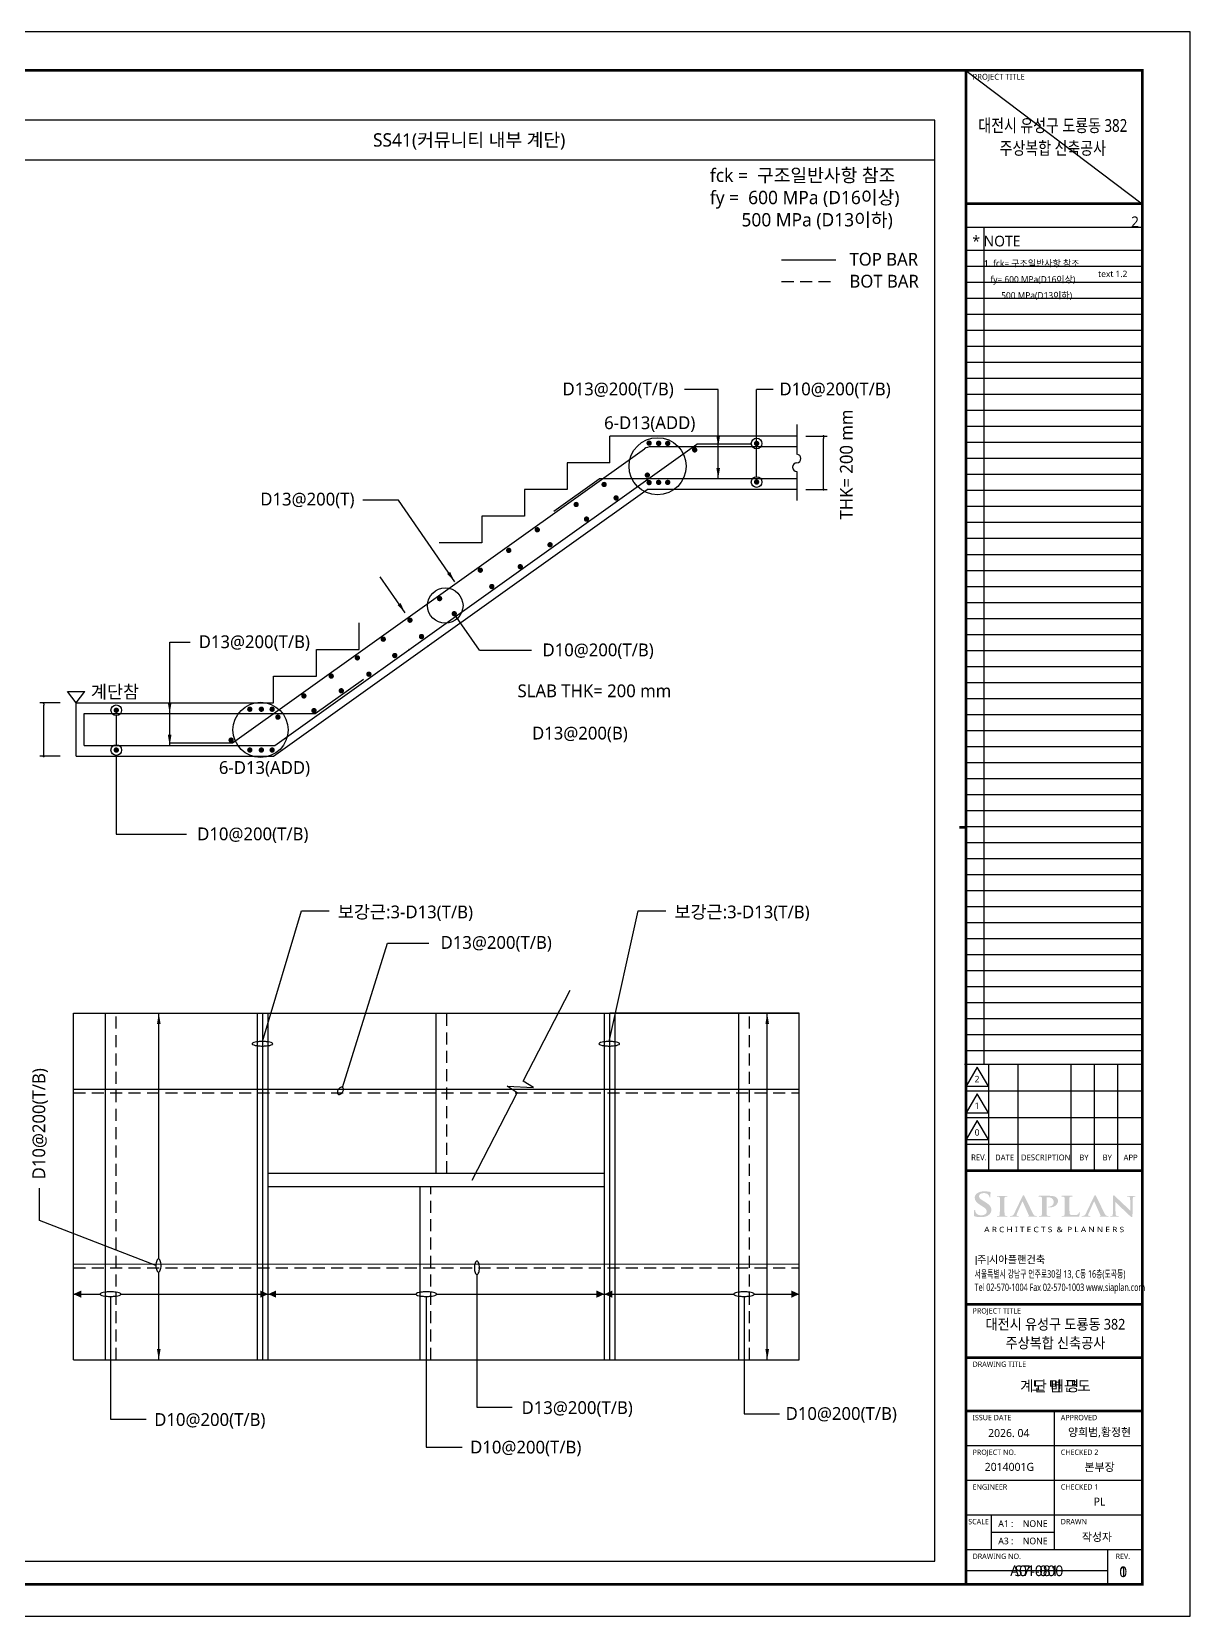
# Model space of a CAD drawing. Header units: millimetres. Extents: x 0 to 252030, y -124740 to 196020.
# Drawn here: x 37405 to 50430, y -89100 to -71280 of the extents above; entities that cross this region are included whole.
import ezdxf
from ezdxf.enums import TextEntityAlignment as Align

# ---------------------------------------------------------------- set-up
doc = ezdxf.new("R2010")
doc.units = ezdxf.units.MM
doc.header["$LTSCALE"] = 30
doc.linetypes.add('HID', pattern=[2.3, 1.5, -0.8])
doc.layers.get('DEFPOINTS').update_dxf_attribs({"color": 142})
for name, color, linetype in [('0-SEC1', 3, 'Continuous'), ('AA-SHEET-TEXT', 3, 'Continuous'), ('TABLE-1', 3, 'Continuous'), ('TEX', 3, 'Continuous'), ('XR-FORM_(도룡동)$0$AA-SHEET', 9, 'Continuous'), ('XR-FORM_(도룡동)$0$Sheet', 7, 'Continuous'), ('XR-FORM_(도룡동)$0$Sheet-text', 3, 'Continuous'), ('XR-FORM_(도룡동)$0$TEXT', 3, 'Continuous')]:
    doc.layers.add(name, color=color, linetype=linetype)
doc.styles.add('XR-FORM$0$맑은고딕', font='malgun.ttf')
doc.styles.add('XR-FORM_(도룡동)$0$맑은고딕', font='malgun.ttf')
doc.styles.add('XR-FORM_(도룡동)$0$충북옥천_FORM$0$맑은고딕', font='malgun.ttf')
doc.styles.add('XR-FORM_(도룡동)$1$맑은고딕', font='malgun.ttf')
doc.styles.add('XR-FORM_(도룡동)$2$맑은고딕', font='malgun.ttf')
doc.styles.add('XR-FORM_(도룡동)$3$맑은고딕', font='malgun.ttf')
doc.styles.add('맑은 고딕', font='malgun.ttf')
doc.styles.add('맑은고딕', font='malgun.ttf')

# ---------------------------------------------------------------- blocks, each defined once
blk = doc.blocks.new('XR-FORM_(도룡동)$0$S')
at = {"layer": 'XR-FORM_(도룡동)$0$Sheet'}
h = blk.add_hatch(color=6, dxfattribs=at)
edge = h.paths.add_edge_path()
edge.add_spline(control_points=[(76338, 15545), (76338, 15545), (76295, 15571), (76295, 15571), (76172, 15645), (76132, 15687), (76132, 15744), (76132, 15817), (76203, 15865), (76313, 15865), (76409, 15865), (76454, 15832), (76479, 15807), (76511, 15775), (76518, 15737), (76518, 15729), (76518, 15711), (76524, 15702), (76538, 15702), (76557, 15702), (76559, 15724), (76559, 15744), (76559, 15811), (76562, 15848), (76564, 15870), (76564, 15870), (76565, 15890), (76565, 15890), (76565, 15905), (76548, 15908), (76540, 15909), (76494, 15919), (76430, 15930), (76333, 15930), (76119, 15930), (75970, 15833), (75970, 15695), (75970, 15588), (76037, 15502), (76202, 15401), (76202, 15401), (76273, 15357), (76273, 15357), (76398, 15281), (76423, 15225), (76423, 15165), (76423, 15099), (76352, 15030), (76220, 15030), (76155, 15030), (76041, 15045), (76002, 15150), (75994, 15172), (75988, 15197), (75988, 15211), (75988, 15217), (75988, 15236), (75968, 15236), (75948, 15236), (75946, 15209), (75945, 15201), (75945, 15201), (75945, 15197), (75945, 15197), (75943, 15174), (75938, 15104), (75938, 15040), (75938, 15011), (75943, 15004), (75970, 14994), (76035, 14972), (76103, 14962), (76198, 14962), (76298, 14962), (76379, 14979), (76447, 15013), (76575, 15079), (76595, 15177), (76595, 15230), (76595, 15347), (76528, 15430), (76338, 15545)], knot_values=[0, 0, 0, 0, 1, 1, 1, 2, 2, 2, 3, 3, 3, 4, 4, 4, 5, 5, 5, 6, 6, 6, 7, 7, 7, 8, 8, 8, 9, 9, 9, 10, 10, 10, 11, 11, 11, 12, 12, 12, 13, 13, 13, 14, 14, 14, 15, 15, 15, 16, 16, 16, 17, 17, 17, 18, 18, 18, 19, 19, 19, 20, 20, 20, 21, 21, 21, 22, 22, 22, 23, 23, 23, 24, 24, 24, 25, 25, 25, 26, 26, 26, 27, 27, 27, 27], degree=3, periodic=0)
h = blk.add_hatch(color=6, dxfattribs=at)
edge = h.paths.add_edge_path()
edge.add_spline(control_points=[(77180, 15007), (77180, 15007), (77166, 15007), (77166, 15007), (77156, 15007), (77148, 15007), (77134, 15009), (77098, 15014), (77093, 15029), (77089, 15056), (77084, 15098), (77084, 15641), (77086, 15677), (77089, 15714), (77100, 15725), (77131, 15729), (77143, 15731), (77153, 15732), (77163, 15732), (77163, 15732), (77180, 15732), (77180, 15732), (77188, 15732), (77195, 15739), (77195, 15747), (77195, 15755), (77188, 15761), (77180, 15761), (77180, 15761), (76814, 15761), (76814, 15761), (76806, 15761), (76800, 15755), (76800, 15747), (76800, 15739), (76806, 15732), (76814, 15732), (76814, 15732), (76832, 15732), (76832, 15732), (76847, 15732), (76860, 15730), (76871, 15728), (76897, 15723), (76909, 15710), (76912, 15677), (76912, 15677), (76912, 15677), (76912, 15677), (76914, 15650), (76915, 15103), (76908, 15057), (76904, 15025), (76895, 15014), (76873, 15011), (76858, 15008), (76843, 15007), (76827, 15007), (76826, 15007), (76814, 15007), (76814, 15007), (76806, 15007), (76800, 15000), (76800, 14992), (76800, 14984), (76806, 14977), (76814, 14977), (76814, 14977), (77180, 14977), (77180, 14977), (77188, 14977), (77195, 14984), (77195, 14992), (77195, 15000), (77188, 15007), (77180, 15007)], knot_values=[0, 0, 0, 0, 1, 1, 1, 2, 2, 2, 3, 3, 3, 4, 4, 4, 5, 5, 5, 6, 6, 6, 7, 7, 7, 8, 8, 8, 9, 9, 9, 10, 10, 10, 11, 11, 11, 12, 12, 12, 13, 13, 13, 14, 14, 14, 15, 15, 15, 16, 16, 16, 17, 17, 17, 18, 18, 18, 19, 19, 19, 20, 20, 20, 21, 21, 21, 22, 22, 22, 23, 23, 23, 24, 24, 24, 25, 25, 25, 25], degree=3, periodic=0)
h = blk.add_hatch(color=6, dxfattribs=at)
edge = h.paths.add_edge_path()
edge.add_spline(control_points=[(78289, 15008), (78289, 15008), (78256, 15008), (78256, 15008), (78252, 15008), (78248, 15009), (78243, 15010), (78220, 15014), (78192, 15028), (78158, 15085), (78158, 15085), (77848, 15727), (77836, 15749), (77824, 15773), (77816, 15784), (77802, 15784), (77787, 15784), (77771, 15771), (77757, 15741), (77757, 15741), (77450, 15097), (77450, 15097), (77424, 15042), (77401, 15015), (77350, 15010), (77342, 15009), (77328, 15008), (77317, 15008), (77317, 15008), (77304, 15008), (77304, 15008), (77298, 15008), (77292, 15002), (77292, 14994), (77292, 14987), (77298, 14980), (77304, 14980), (77304, 14980), (77609, 14980), (77609, 14980), (77615, 14980), (77621, 14987), (77621, 14994), (77621, 15002), (77615, 15008), (77609, 15008), (77609, 15008), (77576, 15008), (77576, 15008), (77539, 15008), (77534, 15021), (77534, 15033), (77534, 15044), (77540, 15068), (77552, 15094), (77552, 15094), (77762, 15561), (77762, 15561), (77762, 15561), (78005, 15016), (78004, 15016), (78005, 15014), (78005, 15012), (78004, 15010), (78003, 15008), (78001, 15008), (77998, 15008), (77998, 15008), (77984, 15008), (77984, 15008), (77978, 15008), (77972, 15002), (77972, 14994), (77972, 14987), (77978, 14980), (77984, 14980), (77984, 14980), (78289, 14980), (78289, 14980), (78295, 14980), (78301, 14987), (78301, 14994), (78301, 15002), (78295, 15008), (78289, 15008)], knot_values=[0, 0, 0, 0, 1, 1, 1, 2, 2, 2, 3, 3, 3, 4, 4, 4, 5, 5, 5, 6, 6, 6, 7, 7, 7, 8, 8, 8, 9, 9, 9, 10, 10, 10, 11, 11, 11, 12, 12, 12, 13, 13, 13, 14, 14, 14, 15, 15, 15, 16, 16, 16, 17, 17, 17, 18, 18, 18, 19, 19, 19, 20, 20, 20, 21, 21, 21, 22, 22, 22, 23, 23, 23, 24, 24, 24, 25, 25, 25, 26, 26, 26, 27, 27, 27, 28, 28, 28, 28], degree=3, periodic=0)
h = blk.add_hatch(color=250, dxfattribs=at)
edge = h.paths.add_edge_path()
edge.add_spline(control_points=[(78762, 15355), (78740, 15355), (78721, 15354), (78721, 15339), (78721, 15329), (78732, 15327), (78739, 15326), (78739, 15326), (78761, 15325), (78768, 15325), (78956, 15325), (79092, 15431), (79092, 15577), (79092, 15629), (79059, 15678), (79025, 15703), (79003, 15719), (78945, 15762), (78781, 15762), (78781, 15762), (78772, 15762), (78771, 15762), (78771, 15762), (78376, 15762), (78376, 15762), (78367, 15762), (78360, 15756), (78360, 15748), (78360, 15740), (78367, 15734), (78376, 15734), (78376, 15734), (78423, 15734), (78423, 15734), (78429, 15733), (78435, 15733), (78438, 15732), (78480, 15725), (78488, 15709), (78491, 15677), (78491, 15677), (78491, 15677), (78491, 15677), (78493, 15651), (78494, 15108), (78487, 15062), (78481, 15030), (78474, 15013), (78453, 15010), (78437, 15007), (78422, 15006), (78407, 15006), (78406, 15006), (78396, 15006), (78396, 15006), (78387, 15006), (78380, 14999), (78380, 14991), (78380, 14983), (78387, 14977), (78396, 14977), (78396, 14977), (78791, 14977), (78791, 14977), (78800, 14977), (78807, 14983), (78807, 14991), (78807, 14999), (78800, 15006), (78791, 15006), (78791, 15006), (78781, 15006), (78781, 15006), (78761, 15006), (78733, 15008), (78715, 15010), (78681, 15013), (78672, 15031), (78668, 15061), (78662, 15105), (78662, 15684), (78662, 15690), (78662, 15699), (78664, 15704), (78669, 15705), (78679, 15708), (78707, 15709), (78729, 15709), (78757, 15709), (78810, 15704), (78857, 15670), (78924, 15623), (78931, 15562), (78931, 15520), (78931, 15418), (78833, 15355), (78762, 15355)], knot_values=[0, 0, 0, 0, 1, 1, 1, 2, 2, 2, 3, 3, 3, 4, 4, 4, 5, 5, 5, 6, 6, 6, 7, 7, 7, 8, 8, 8, 9, 9, 9, 10, 10, 10, 11, 11, 11, 12, 12, 12, 13, 13, 13, 14, 14, 14, 15, 15, 15, 16, 16, 16, 17, 17, 17, 18, 18, 18, 19, 19, 19, 20, 20, 20, 21, 21, 21, 22, 22, 22, 23, 23, 23, 24, 24, 24, 25, 25, 25, 26, 26, 26, 27, 27, 27, 28, 28, 28, 29, 29, 29, 30, 30, 30, 31, 31, 31, 32, 32, 32, 32], degree=3, periodic=0)
h = blk.add_hatch(color=250, dxfattribs=at)
edge = h.paths.add_edge_path()
edge.add_spline(control_points=[(79896, 15147), (79880, 15147), (79878, 15134), (79877, 15128), (79875, 15109), (79860, 15082), (79845, 15069), (79815, 15043), (79768, 15042), (79696, 15042), (79592, 15042), (79561, 15049), (79541, 15063), (79541, 15063), (79541, 15063), (79541, 15063), (79522, 15076), (79515, 15314), (79515, 15460), (79515, 15617), (79515, 15645), (79518, 15677), (79521, 15714), (79532, 15724), (79562, 15729), (79578, 15731), (79599, 15732), (79612, 15732), (79620, 15732), (79633, 15732), (79638, 15739), (79640, 15742), (79641, 15745), (79641, 15748), (79641, 15756), (79634, 15762), (79626, 15762), (79626, 15762), (79235, 15762), (79235, 15762), (79226, 15762), (79220, 15756), (79220, 15748), (79220, 15743), (79222, 15738), (79227, 15736), (79227, 15735), (79229, 15735), (79229, 15734), (79235, 15732), (79243, 15732), (79247, 15732), (79265, 15732), (79280, 15731), (79290, 15729), (79331, 15722), (79340, 15709), (79342, 15677), (79344, 15651), (79345, 15108), (79338, 15062), (79332, 15030), (79326, 15013), (79304, 15010), (79290, 15007), (79276, 15006), (79262, 15006), (79262, 15006), (79245, 15006), (79245, 15006), (79237, 15006), (79230, 14999), (79230, 14991), (79230, 14983), (79237, 14977), (79245, 14977), (79245, 14977), (79615, 14977), (79615, 14977), (79615, 14977), (79805, 14976), (79805, 14976), (79874, 14976), (79882, 14981), (79891, 15006), (79901, 15036), (79910, 15113), (79910, 15125), (79910, 15135), (79910, 15147), (79896, 15147)], knot_values=[0, 0, 0, 0, 1, 1, 1, 2, 2, 2, 3, 3, 3, 4, 4, 4, 5, 5, 5, 6, 6, 6, 7, 7, 7, 8, 8, 8, 9, 9, 9, 10, 10, 10, 11, 11, 11, 12, 12, 12, 13, 13, 13, 14, 14, 14, 15, 15, 15, 16, 16, 16, 17, 17, 17, 18, 18, 18, 19, 19, 19, 20, 20, 20, 21, 21, 21, 22, 22, 22, 23, 23, 23, 24, 24, 24, 25, 25, 25, 26, 26, 26, 27, 27, 27, 28, 28, 28, 29, 29, 29, 30, 30, 30, 30], degree=3, periodic=0)
h = blk.add_hatch(color=250, dxfattribs=at)
edge = h.paths.add_edge_path()
edge.add_spline(control_points=[(80974, 15008), (80974, 15008), (80942, 15008), (80942, 15008), (80937, 15008), (80933, 15009), (80928, 15010), (80905, 15014), (80878, 15028), (80843, 15085), (80843, 15085), (80533, 15727), (80521, 15749), (80509, 15773), (80501, 15784), (80487, 15784), (80472, 15784), (80457, 15771), (80442, 15741), (80442, 15741), (80135, 15097), (80135, 15097), (80109, 15042), (80086, 15015), (80035, 15010), (80027, 15009), (80013, 15008), (80002, 15008), (80002, 15008), (79989, 15008), (79989, 15008), (79983, 15008), (79977, 15002), (79977, 14994), (79977, 14987), (79983, 14980), (79989, 14980), (79989, 14980), (80294, 14980), (80294, 14980), (80300, 14980), (80306, 14987), (80306, 14994), (80306, 15002), (80300, 15008), (80294, 15008), (80294, 15008), (80261, 15008), (80261, 15008), (80224, 15008), (80219, 15021), (80219, 15033), (80219, 15044), (80225, 15068), (80237, 15094), (80237, 15094), (80447, 15561), (80447, 15561), (80447, 15561), (80690, 15016), (80690, 15016), (80690, 15014), (80690, 15012), (80689, 15010), (80688, 15008), (80686, 15008), (80683, 15008), (80683, 15008), (80669, 15008), (80669, 15008), (80663, 15008), (80657, 15002), (80657, 14994), (80657, 14987), (80663, 14980), (80669, 14980), (80669, 14980), (80974, 14980), (80974, 14980), (80980, 14980), (80986, 14987), (80986, 14994), (80986, 15002), (80980, 15008), (80974, 15008)], knot_values=[0, 0, 0, 0, 1, 1, 1, 2, 2, 2, 3, 3, 3, 4, 4, 4, 5, 5, 5, 6, 6, 6, 7, 7, 7, 8, 8, 8, 9, 9, 9, 10, 10, 10, 11, 11, 11, 12, 12, 12, 13, 13, 13, 14, 14, 14, 15, 15, 15, 16, 16, 16, 17, 17, 17, 18, 18, 18, 19, 19, 19, 20, 20, 20, 21, 21, 21, 22, 22, 22, 23, 23, 23, 24, 24, 24, 25, 25, 25, 26, 26, 26, 27, 27, 27, 28, 28, 28, 28], degree=3, periodic=0)
h = blk.add_hatch(color=250, dxfattribs=at)
edge = h.paths.add_edge_path()
edge.add_spline(control_points=[(81976, 15761), (81976, 15761), (81692, 15761), (81692, 15761), (81686, 15761), (81681, 15755), (81681, 15747), (81681, 15739), (81686, 15732), (81692, 15732), (81692, 15732), (81700, 15732), (81702, 15732), (81718, 15732), (81744, 15732), (81760, 15726), (81783, 15717), (81794, 15705), (81795, 15641), (81795, 15641), (81806, 15233), (81806, 15224), (81806, 15224), (81806, 15202), (81806, 15202), (81797, 15210), (81212, 15762), (81212, 15762), (81199, 15775), (81187, 15784), (81176, 15784), (81158, 15784), (81158, 15750), (81158, 15740), (81158, 15740), (81148, 15134), (81148, 15134), (81147, 15045), (81143, 15018), (81117, 15011), (81101, 15006), (81079, 15006), (81068, 15006), (81067, 15006), (81057, 15006), (81057, 15006), (81051, 15006), (81046, 14999), (81046, 14991), (81046, 14983), (81051, 14976), (81057, 14976), (81057, 14976), (81353, 14976), (81353, 14976), (81359, 14976), (81364, 14983), (81364, 14991), (81364, 14999), (81359, 15006), (81353, 15006), (81353, 15006), (81342, 15006), (81340, 15006), (81324, 15006), (81303, 15006), (81284, 15013), (81268, 15018), (81251, 15035), (81248, 15122), (81248, 15122), (81237, 15522), (81236, 15534), (81241, 15530), (81780, 15014), (81821, 14978), (81833, 14966), (81851, 14966), (81864, 14966), (81880, 14966), (81882, 14986), (81882, 15002), (81882, 15002), (81894, 15649), (81894, 15649), (81895, 15706), (81903, 15722), (81931, 15729), (81944, 15732), (81952, 15732), (81963, 15732), (81965, 15732), (81976, 15732), (81976, 15732), (81982, 15732), (81987, 15739), (81987, 15747), (81987, 15755), (81982, 15761), (81976, 15761)], knot_values=[0, 0, 0, 0, 1, 1, 1, 2, 2, 2, 3, 3, 3, 4, 4, 4, 5, 5, 5, 6, 6, 6, 7, 7, 7, 8, 8, 8, 9, 9, 9, 10, 10, 10, 11, 11, 11, 12, 12, 12, 13, 13, 13, 14, 14, 14, 15, 15, 15, 16, 16, 16, 17, 17, 17, 18, 18, 18, 19, 19, 19, 20, 20, 20, 21, 21, 21, 22, 22, 22, 23, 23, 23, 24, 24, 24, 25, 25, 25, 26, 26, 26, 27, 27, 27, 28, 28, 28, 29, 29, 29, 30, 30, 30, 31, 31, 31, 32, 32, 32, 33, 33, 33, 33], degree=3, periodic=0)
at = {"layer": 'DEFPOINTS'}
for p, q in [((75750, 52950), (82250, 52950)), ((75640, 52073), (82226, 52073)), ((76315, 52073), (76315, 20700)), ((82250, 51196), (75640, 51196)), ((82250, 50596), (75640, 50596)), ((82250, 49996), (75640, 49996)), ((82250, 49396), (75640, 49396)), ((82250, 48796), (75640, 48796)), ((82250, 48196), (75640, 48196)), ((82250, 47596), (75640, 47596)), ((82250, 46996), (75640, 46996)), ((82250, 46396), (75640, 46396)), ((82250, 45796), (75640, 45796)), ((82250, 45196), (75640, 45196)), ((82250, 44596), (75640, 44596)), ((82250, 43996), (75640, 43996)), ((82250, 43396), (75640, 43396)), ((82250, 42796), (75640, 42796)), ((82250, 42196), (75640, 42196)), ((82250, 41596), (75640, 41596)), ((82250, 40996), (75640, 40996)), ((82250, 40396), (75640, 40396)), ((82250, 39796), (75640, 39796)), ((82250, 39196), (75640, 39196)), ((82250, 38596), (75640, 38596)), ((82250, 37996), (75640, 37996)), ((82250, 37396), (75640, 37396)), ((82250, 36796), (75640, 36796)), ((82250, 36196), (75640, 36196)), ((82250, 35596), (75640, 35596)), ((82250, 34996), (75640, 34996)), ((82250, 34396), (75640, 34396)), ((82250, 33796), (75640, 33796)), ((82250, 33196), (75640, 33196)), ((82250, 32596), (75640, 32596)), ((82250, 31996), (75640, 31996)), ((82250, 31396), (75640, 31396)), ((82250, 30796), (75640, 30796)), ((82250, 30196), (75640, 30196)), ((82250, 29596), (75640, 29596)), ((82250, 28996), (75640, 28996)), ((82250, 28396), (75640, 28396)), ((82250, 27796), (75640, 27796)), ((82250, 27196), (75640, 27196)), ((82250, 26596), (75640, 26596)), ((82250, 25996), (75640, 25996)), ((82250, 25396), (75640, 25396)), ((82250, 24796), (75640, 24796)), ((82250, 24196), (75640, 24196)), ((82250, 23596), (75640, 23596)), ((82250, 22996), (75640, 22996)), ((82250, 22396), (75640, 22396)), ((82250, 21796), (75640, 21796)), ((82250, 21196), (75640, 21196)), ((80950, 1706), (75640, 1706))]:
    blk.add_line(p, q, dxfattribs=at)
at = {"layer": 'XR-FORM_(도룡동)$0$AA-SHEET', "const_width": 99.9}
blk.add_lwpolyline([(75750, 52950), (82250, 52950)], dxfattribs=at)
at = {"layer": 'XR-FORM_(도룡동)$0$Sheet'}
for p, q in [((75590, 20700), (82204, 20700)), ((76490, 20700), (76490, 16700)), ((77590, 20700), (77590, 16700)), ((79575, 20700), (79575, 16700)), ((80450, 20700), (80450, 16700)), ((81325, 20700), (81325, 16700)), ((75640, 19700), (82254, 19700)), ((75640, 18700), (82254, 18700)), ((75640, 17700), (82254, 17700)), ((78945, 7700), (78945, 2500)), ((75640, 6400), (82250, 6400)), ((75640, 5100), (82250, 5100)), ((75640, 3800), (82250, 3800)), ((76591, 3798), (76591, 2500)), ((76591, 3149), (78945, 3149)), ((75640, 2500), (82250, 2500)), ((80950, 2500), (80950, 1200))]:
    blk.add_line(p, q, dxfattribs=at)
at = {"layer": 'XR-FORM_(도룡동)$0$Sheet', "const_width": 100}
blk.add_lwpolyline([(1850, 57950), (82250, 57950), (82250, 1200), (1850, 1200)], close=True, dxfattribs=at)
at = {"layer": 'XR-FORM_(도룡동)$0$Sheet', "linetype": 'Continuous', "const_width": 100}
for points in [[(38745, 57950), (38745, 57700)], [(2100, 29575), (1850, 29575)], [(75640, 29575), (75390, 29575)], [(38745, 1846), (38745, 1200)]]:
    blk.add_lwpolyline(points, dxfattribs=at)
at = {"layer": 'XR-FORM_(도룡동)$0$Sheet', "const_width": 100}
for points in [[(75640, 57950), (75640, 1200)], [(75640, 52950), (82250, 52950)], [(75640, 16700), (82250, 16700)], [(75640, 11700), (82250, 11700)], [(75640, 9700), (82250, 9700)], [(75640, 7700), (82250, 7700)]]:
    blk.add_lwpolyline(points, dxfattribs=at)
at = {"layer": 'XR-FORM_(도룡동)$0$Sheet'}
for points in [[(76065, 20589), (75650, 19869), (76481, 19869)], [(76065, 19589), (75650, 18869), (76481, 18869)], [(76065, 18589), (75650, 17869), (76481, 17869)]]:
    blk.add_lwpolyline(points, close=True, dxfattribs=at)
at = {"layer": 'XR-FORM_(도룡동)$0$Sheet', "color": 3, "const_width": 28}
for points in [[(76026, 13508), (76026, 13172)], [(76466, 13508), (76466, 13172)]]:
    blk.add_lwpolyline(points, dxfattribs=at)
at = {"layer": 'DEFPOINTS', "style": 'XR-FORM_(도룡동)$3$맑은고딕'}
blk.add_text('2', height=400, dxfattribs=at).set_placement((82126, 52273), align=Align.MIDDLE_RIGHT)
blk.add_text('text 1.2', height=240, dxfattribs=at).set_placement((80599, 50202))
blk.add_text('도 면 명', height=400, dxfattribs=at).set_placement((78996, 8633), align=Align.MIDDLE_CENTER)
at = {"layer": 'XR-FORM_(도룡동)$0$Sheet', "style": 'XR-FORM_(도룡동)$3$맑은고딕'}
for s, height, p in [('PROJECT TITLE', 220, (75890, 57600)), ('PROJECT TITLE', 200, (75890, 11350)), ('DRAWING TITLE', 200, (75890, 9350)), ('ISSUE DATE', 200, (75890, 7350)), ('APPROVED', 200, (79195, 7350)), ('PROJECT NO. ', 200, (75890, 6050)), ('CHECKED 2 ', 200, (79195, 6050)), ('ENGINEER', 200, (75890, 4750)), ('CHECKED 1 ', 200, (79195, 4750)), ('SCALE', 200, (75730, 3450)), ('DRAWN', 200, (79195, 3450)), ('DRAWING NO.', 200, (75890, 2150)), ('REV.', 200, (81250, 2150))]:
    blk.add_text(s, height=height, dxfattribs=at).set_placement(p)
for s, height, p in [('2', 240, (76059, 20140)), ('1', 240, (76059, 19140)), ('0', 240, (76059, 18140)), (' REV.', 220, (76090, 17200)), ('DATE', 220, (77090, 17200)), ('DESCRIPTION', 220, (78632, 17200)), ('BY', 220, (80062, 17200)), ('BY', 220, (80938, 17200)), ('APP', 220, (81812, 17200))]:
    blk.add_text(s, height=height, dxfattribs=at).set_placement(p, align=Align.MIDDLE)
at = {"layer": 'XR-FORM_(도룡동)$0$Sheet', "color": 3, "style": 'XR-FORM_(도룡동)$3$맑은고딕', "width": 1.2}
blk.add_text('A R C H I T E C T S  &  P L A N N E R S', height=200, dxfattribs=at).set_placement((78947, 14500), align=Align.MIDDLE_CENTER)
at = {"layer": 'XR-FORM_(도룡동)$0$Sheet', "color": 3, "style": 'XR-FORM_(도룡동)$3$맑은고딕'}
blk.add_text('주 시아플랜건축', height=280, dxfattribs=at).set_placement((76057, 13372), align=Align.MIDDLE_LEFT)
at = {"layer": 'XR-FORM_(도룡동)$0$Sheet', "color": 3, "style": 'XR-FORM_(도룡동)$3$맑은고딕', "width": 0.65}
for s, p in [('Tel 02-570-1004 Fax 02-570-1003 www.siaplan.com', (75966, 12333)), ('서울특별시 강남구 언주로30길 13, C동 16층(도곡동)', (75966, 12833))]:
    blk.add_text(s, height=280, dxfattribs=at).set_placement(p, align=Align.MIDDLE_LEFT)
at = {"layer": 'XR-FORM_(도룡동)$0$Sheet-text', "style": 'XR-FORM_(도룡동)$3$맑은고딕'}
blk.add_text('* NOTE', height=400, dxfattribs=at).set_placement((75881, 51550), align=Align.MIDDLE_LEFT)
at = {"layer": 'XR-FORM_(도룡동)$0$TEXT'}
for s, height, style, p in [('2026. 04', 300, 'XR-FORM_(도룡동)$3$맑은고딕', (77247, 6870)), ('A1 : ', 250, 'XR-FORM_(도룡동)$0$충북옥천_FORM$0$맑은고딕', (77179, 3474)), ('A3 : ', 250, 'XR-FORM_(도룡동)$0$충북옥천_FORM$0$맑은고딕', (77179, 2825))]:
    blk.add_text(s, height=height, dxfattribs=dict(at, style=style)).set_placement(p, align=Align.MIDDLE_CENTER)
at = {"layer": 'XR-FORM_(도룡동)$0$TEXT', "style": 'XR-FORM_(도룡동)$3$맑은고딕'}
blk.add_text('양희범,황정현', height=300, dxfattribs=at).set_placement((80649, 6901), align=Align.MIDDLE)
blk = doc.blocks.new('XR-FORM_(도룡동)', base_point=(101.33, -56114.51))
at = {"layer": 'DEFPOINTS'}
blk.add_line((377.95, 289.75), (411, 264.75), dxfattribs=at)
blk.add_lwpolyline([(0, 0), (420, 0), (420, 297), (0, 297)], close=True, dxfattribs=at)
at = {"xscale": 0.005, "yscale": 0.005, "zscale": 0.005}
blk.add_blockref('XR-FORM_(도룡동)$0$S', (-0.25, 0), dxfattribs=at)
at = {"layer": 'DEFPOINTS', "style": 'XR-FORM_(도룡동)$3$맑은고딕'}
for s, p in [('2014001G', (386.1, 28.01)), ('본부장', (402.99, 28.01)), ('PL', (402.99, 21.51))]:
    blk.add_text(s, height=1.5, dxfattribs=at).set_placement(p, align=Align.MIDDLE)
for p in [(393.26, 17.37), (393.26, 14.12)]:
    blk.add_text('NONE', height=1.25, dxfattribs=at).set_placement(p, align=Align.MIDDLE_RIGHT)
for s, height, p in [('작성자', 1.5, (402.51, 14.85)), ('A01-000', 2, (391.22, 8.53))]:
    blk.add_text(s, height=height, dxfattribs=at).set_placement(p, align=Align.MIDDLE_CENTER)
at = {"layer": 'XR-FORM_(도룡동)$0$Sheet-text', "style": 'XR-FORM_(도룡동)$3$맑은고딕', "width": 0.8}
for s, p in [('대전시 유성구 도룡동 382', (394.23, 279.42)), ('주상복합 신축공사', (394.23, 275.17))]:
    blk.add_text(s, height=2.4, dxfattribs=at).set_placement(p, align=Align.MIDDLE_CENTER)
at = {"layer": 'XR-FORM_(도룡동)$0$TEXT', "style": 'XR-FORM_(도룡동)$3$맑은고딕', "width": 0.9}
for s, p in [('대전시 유성구 도룡동 382', (394.73, 54.74)), ('주상복합 신축공사', (394.73, 51.24))]:
    blk.add_text(s, height=2, dxfattribs=at).set_placement(p, align=Align.MIDDLE_CENTER)
at = {"layer": 'XR-FORM_(도룡동)$0$TEXT', "style": 'XR-FORM_(도룡동)$3$맑은고딕'}
blk.add_text('1', height=2, dxfattribs=at).set_placement((407.43, 8.35), align=Align.MIDDLE_CENTER)
blk = doc.blocks.new('DOT')
at = {"color": 0, "linetype": 'ByBlock'}
blk.add_line((-0.5, 0), (-1, 0), dxfattribs=at)
at = {"color": 0, "linetype": 'ByBlock', "const_width": 0.5}
blk.add_lwpolyline([(-0.25, 0, 1), (0.25, 0, 1)], format="xyb", close=True, dxfattribs=at)

msp = doc.modelspace()

# ---------------------------------------------------------------- linework, layer by layer
for p, q in [((45836.04413, -73843.93851), (46443.4542, -73843.93851)), ((45122.68145, -75304.4934), (44743.18308, -75304.4934)), ((45122.51437, -76308.86426), (45122.68145, -75304.4934)), ((45738.94288, -75304.4934), (45554.3261, -75304.4934)), ((45554.3261, -76284.3654), (45554.3261, -75304.4934)), ((46005.05206, -75828.86426), (43905.05206, -75828.86426)), ((43905.05206, -76128.86426), (43905.05206, -75828.86426)), ((43425.05206, -76128.86426), (43425.05206, -76428.86426)), ((43905.05206, -76128.86426), (43425.05206, -76128.86426)), ((40125.05206, -79428.86426), (44325.05206, -76428.86426)), ((42945.05206, -76428.86426), (42945.05206, -76728.86426)), ((43425.05206, -76428.86426), (42945.05206, -76428.86426)), ((46005.05206, -76428.86426), (44325.05206, -76428.86426)), ((41529.35515, -76549.7287), (41125.84442, -76549.7287)), ((42160.17967, -77465.88517), (41529.35515, -76549.7287)), ((42465.05206, -76728.86426), (42465.05206, -77028.86426)), ((42945.05206, -76728.86426), (42465.05206, -76728.86426)), ((42465.05206, -77028.86426), (41985.05206, -77028.86426)), ((41603.49856, -77816.17719), (41323.33209, -77409.28699)), ((42437.72074, -78235.14095), (42155.24514, -77824.89715)), ((41085.05206, -78228.86426), (41085.05206, -77928.86426)), ((38956.10281, -79308.86426), (38956.10281, -78143.71399)), ((38956.10281, -78143.71399), (39187.86815, -78143.71399)), ((40605.05206, -78228.86426), (41085.05206, -78228.86426)), ((40605.05206, -78528.86426), (40605.05206, -78228.86426)), ((42437.72074, -78235.14095), (43023.52061, -78235.14095)), ((40125.05206, -78828.86426), (40125.05206, -78528.86426)), ((40125.05206, -78528.86426), (40605.05206, -78528.86426)), ((37807.77284, -78701.58504), (38002.33128, -78701.58504)), ((37905.05206, -78828.86426), (37807.77284, -78701.58504)), ((37905.05206, -78828.86426), (38002.33128, -78701.58504)), ((37905.05206, -78828.86426), (40125.05206, -78828.86426)), ((37905.05206, -79428.86426), (37905.05206, -78828.86426)), ((38355.77803, -78970.86629), (38355.77803, -79298.33867)), ((37905.05206, -79428.86426), (40125.05206, -79428.86426)), ((38355.77803, -79418.33867), (38355.77803, -80302.72815)), ((38355.77803, -80302.72815), (39146.37457, -80302.72815)), ((39998.51376, -82636.01598), (40437.63073, -81167.72735)), ((40437.63073, -81167.72735), (40750.759, -81167.72735)), ((43898.51376, -82636.01598), (44221.97131, -81167.72735)), ((44221.97131, -81167.72735), (44535.09958, -81167.72735)), ((40898.5419, -83152.12546), (41406.26064, -81529.45383)), ((41406.26064, -81529.45383), (41867.66578, -81529.45383)), ((37873.54668, -82317.37186), (46033.54668, -82317.37186)), ((37873.54668, -86217.37186), (37873.54668, -82317.37186)), ((37873.54668, -82317.37186), (40003.54668, -82317.37186)), ((38833.54668, -85079.83992), (38833.54668, -82317.37186)), ((46033.54668, -82317.37186), (43903.54668, -82317.37186)), ((45673.54668, -86217.37186), (45673.54668, -82317.37186)), ((46033.54668, -86217.37186), (46033.54668, -82317.37186)), ((37493.52293, -84648.50182), (37493.52293, -84285.18454)), ((40063.54668, -84117.37186), (43843.54668, -84117.37186)), ((40063.54668, -84267.37186), (40063.54668, -84117.37186)), ((40063.54668, -84267.37186), (43843.54668, -84267.37186)), ((43843.54668, -84267.37186), (43843.54668, -84117.37186)), ((38801.50688, -85154.26886), (37493.52293, -84648.50182)), ((38833.54668, -86217.37186), (38833.54668, -85229.03524)), ((42409.95977, -85256.58797), (42409.95977, -86746.46691)), ((37873.54668, -85476.6252), (38174.43245, -85476.6252)), ((38290.437, -85502.51393), (38290.437, -86881.50429)), ((38406.44156, -85476.6252), (41725.16712, -85476.6252)), ((41841.17167, -85502.51393), (41841.17167, -87198.65734)), ((41957.17623, -85476.6252), (45296.71388, -85476.6252)), ((45412.71843, -85502.51393), (45412.71843, -86821.51541)), ((45528.72298, -85476.6252), (46033.54668, -85476.6252)), ((37873.54668, -86217.37186), (46033.54668, -86217.37186)), ((42409.95977, -86746.46691), (42807.94095, -86746.46691)), ((38290.437, -86881.50429), (38692.0678, -86881.50429)), ((45412.71843, -86821.51541), (45810.69962, -86821.51541)), ((41841.17167, -87198.65734), (42242.80247, -87198.65734))]:
    msp.add_line(p, q)
at = {"linetype": 'HID', "ltscale": 3}
msp.add_line((45836.04413, -74090.82368), (46443.4542, -74090.82368), dxfattribs=at)
msp.add_line((45836.04413, -74090.82368), (46443.4542, -74090.82368), dxfattribs=at)
at = {"color": 4}
for p, q in [((46005.05206, -75695.51785), (46005.05206, -76032.86426)), ((46005.05206, -76224.86426), (46005.05206, -76553.14954)), ((42930.56352, -83083.07907), (43460.20288, -82058.62097)), ((42355.45734, -84195.48163), (42864.21954, -83211.4053))]:
    msp.add_line(p, q, dxfattribs=at)
at = {"color": 0, "linetype": 'ByBlock'}
for p, q in [((46107.32085, -75828.86426), (46348.44278, -75828.86426)), ((46306.44278, -76403.66426), (46306.44278, -75854.06426)), ((46107.32085, -76428.86426), (46348.44278, -76428.86426)), ((37723.75523, -78828.86426), (37498.0897, -78828.86426)), ((37540.0897, -79403.66426), (37540.0897, -78854.06426)), ((37723.75523, -79428.86426), (37498.0897, -79428.86426))]:
    msp.add_line(p, q, dxfattribs=at)
at = {"color": 2}
for p, q in [((39664.07069, -79278.86426), (44294.77792, -75971.21625)), ((40138.21021, -79308.86426), (44884.21021, -75918.86426)), ((46005.05206, -75948.86426), (44364.5265, -75948.86426)), ((45484.21021, -75918.86426), (44884.21021, -75918.86426)), ((43275.45989, -76671.97213), (43783.81091, -76308.86426)), ((46005.05206, -76308.86426), (43783.81091, -76308.86426)), ((40590.59626, -78948.86426), (41134.67704, -78560.23514)), ((37995.05206, -78948.86426), (40590.59626, -78948.86426)), ((37995.05206, -79308.86426), (37995.05206, -78948.86426)), ((38962.07069, -79278.86426), (39664.07069, -79278.86426)), ((37995.05206, -79308.86426), (40138.21021, -79308.86426))]:
    msp.add_line(p, q, dxfattribs=at)
at = {"color": 6}
for p, q in [((38233.54668, -86217.37186), (38233.54668, -82317.37186)), ((39943.54668, -86217.37186), (39943.54668, -82317.37186)), ((40003.54668, -86217.37186), (40003.54668, -82317.37186)), ((40063.54668, -86217.37186), (40063.54668, -82317.37186)), ((41953.54668, -84117.37186), (41953.54668, -82317.37186)), ((43843.54668, -86217.37186), (43843.54668, -82317.37186)), ((43903.54668, -86217.37186), (43903.54668, -82317.37186)), ((43963.54668, -86217.37186), (43963.54668, -82317.37186)), ((45355.82811, -86217.37186), (45355.82811, -82317.37186)), ((37873.54668, -83172.37186), (46033.54668, -83170.68202)), ((41773.54668, -86217.37186), (41773.54668, -84267.37186)), ((37873.54668, -85139.27195), (46033.54668, -85137.58212))]:
    msp.add_line(p, q, dxfattribs=at)
at = {"color": 6, "linetype": 'HID', "ltscale": 3}
for p, q in [((38353.54668, -86217.37186), (38353.54668, -82317.37186)), ((42073.54668, -84117.37186), (42073.54668, -82317.37186)), ((45475.82811, -86217.37186), (45475.82811, -82317.37186)), ((37873.54668, -83214.55403), (46033.54668, -83214.55403)), ((41893.54668, -86217.37186), (41893.54668, -84267.37186)), ((37873.54668, -85181.45412), (46033.54668, -85181.45412))]:
    msp.add_line(p, q, dxfattribs=at)
at = {"const_width": 30}
for points in [[(44331.12274, -75907.03658, 1), (44361.12274, -75907.03658, 1)], [(44438.06751, -75909.39518, 1), (44468.06751, -75909.39518, 1)], [(44540.07353, -75909.39518, 1), (44570.07353, -75909.39518, 1)], [(45569.3261, -75910.86629, -1), (45539.3261, -75910.86629, -1)], [(44843.33406, -75982.94871, 1), (44873.33406, -75982.94871, 1)], [(44311.27476, -76266.92345, 1), (44341.27476, -76266.92345, 1)], [(43824.98947, -76371.99457, 1), (43854.98947, -76371.99457, 1)], [(44331.12274, -76350.69195, -1), (44361.12274, -76350.69195, -1)], [(44438.06751, -76348.33335, -1), (44468.06751, -76348.33335, -1)], [(44540.07353, -76348.33335, -1), (44570.07353, -76348.33335, -1)], [(45569.3261, -76344.3654, -1), (45539.3261, -76344.3654, -1)], [(43520.83231, -76611.13028, -1), (43530.64135, -76582.77922, -1)], [(43959.93691, -76523.19792, 1), (43989.93691, -76523.19792, 1)], [(43627.29155, -76761.3867, 1), (43657.29155, -76761.3867, 1)], [(43073.74189, -76881.2704, 1), (43103.74189, -76881.2704, 1)], [(42763.08157, -77126.97559, -1), (42772.89061, -77098.62453, -1)], [(43217.0661, -77049.59135, 1), (43247.0661, -77049.59135, 1)], [(42443.08095, -77349.89366, -1), (42452.88999, -77321.54259, -1)], [(42882.47002, -77296.61627, 1), (42912.47002, -77296.61627, 1)], [(42562.4694, -77519.53434, 1), (42592.4694, -77519.53434, 1)], [(41975.595, -77655.24829, 1), (42005.595, -77655.24829, 1)], [(41652.7387, -77912.48461, -1), (41662.54774, -77884.13354, -1)], [(42140.24514, -77824.89715, 1), (42170.24514, -77824.89715, 1)], [(41352.13219, -78125.71047, -1), (41361.94123, -78097.35941, -1)], [(41772.12715, -78082.12529, 1), (41802.12715, -78082.12529, 1)], [(41061.22244, -78335.70564, -1), (41071.03148, -78307.35458, -1)], [(41471.52064, -78295.35115, 1), (41501.52064, -78295.35115, 1)], [(40756.92114, -78526.6588, 1), (40786.92114, -78526.6588, 1)], [(41180.61089, -78505.34633, 1), (41210.61089, -78505.34633, 1)], [(40449.84973, -78749.57672, 1), (40479.84973, -78749.57672, 1)], [(40870.1816, -78691.69634, 1), (40900.1816, -78691.69634, 1)], [(38340.77803, -78910.86629, 1), (38370.77803, -78910.86629, 1)], [(39841.93064, -78899.38986, 1), (39871.93064, -78899.38986, 1)], [(39971.84546, -78899.38986, 1), (40001.84546, -78899.38986, 1)], [(40093.07224, -78899.38986, 1), (40123.07224, -78899.38986, 1)], [(40563.11019, -78914.61426, 1), (40593.11019, -78914.61426, 1)], [(40157.54035, -78988.19309, 1), (40187.54035, -78988.19309, 1)], [(39631.93642, -79246.93162, 1), (39661.93642, -79246.93162, 1)], [(38340.77803, -79358.33867, -1), (38370.77803, -79358.33867, -1)], [(39841.93064, -79358.33867, -1), (39871.93064, -79358.33867, -1)], [(39971.84546, -79358.33867, -1), (40001.84546, -79358.33867, -1)], [(40093.07224, -79358.33867, -1), (40123.07224, -79358.33867, -1)]]:
    msp.add_lwpolyline(points, format="xyb", close=True, dxfattribs=at)
at = {"color": 7}
for points in [[(45122.68145, -75948.86426, 0, 40.7592, 0), (45122.51437, -75826.46438, 0, 0, 0), (45122.51437, -75826.46438, 0, 0, 0)], [(45122.68145, -76308.86426, 0, 40.7592, 0), (45122.51437, -76186.46438, 0, 0, 0), (45122.51437, -76186.46438, 0, 0, 0)], [(42160.82534, -77467.12556, 0, 40.7592, 0), (42091.55142, -77366.21528, 0, 0, 0), (42091.55142, -77366.21528, 0, 0, 0)], [(41604.14423, -77817.41758, 0, 40.7592, 0), (41534.87031, -77716.5073, 0, 0, 0), (41534.87031, -77716.5073, 0, 0, 0)], [(38955.95326, -78948.86426, 0, 40.7592, 0), (38956.12035, -78826.46438, 0, 0, 0), (38956.12035, -78826.46438, 0, 0, 0)], [(38955.93573, -79308.86426, 0, 40.7592, 0), (38956.10281, -79186.46438, 0, 0, 0), (38956.10281, -79186.46438, 0, 0, 0)], [(38833.54668, -82317.37186, 0, 40.7592, 0), (38833.71377, -82439.77174, 0, 0, 0), (38833.71377, -82439.77174, 0, 0, 0)], [(45673.54668, -82317.37186, 0, 40.7592, 0), (45673.71377, -82439.77174, 0, 0, 0), (45673.71377, -82439.77174, 0, 0, 0)], [(37873.54668, -85476.6252, 0, 81.5184, 0), (37962.81641, -85476.95938, 0, 0, 0), (37962.81641, -85476.95938, 0, 0, 0)], [(40063.54668, -85476.6252, 0, 81.5184, 0), (39974.27695, -85476.95938, 0, 0, 0), (39974.27695, -85476.95938, 0, 0, 0)], [(40063.54668, -85476.6252, 0, 81.5184, 0), (40152.81641, -85476.95938, 0, 0, 0), (40152.81641, -85476.95938, 0, 0, 0)], [(43843.54668, -85476.6252, 0, 81.5184, 0), (43754.27695, -85476.95938, 0, 0, 0), (43754.27695, -85476.95938, 0, 0, 0)], [(43843.54668, -85476.6252, 0, 81.5184, 0), (43932.81641, -85476.95938, 0, 0, 0), (43932.81641, -85476.95938, 0, 0, 0)], [(46033.54668, -85476.6252, 0, 81.5184, 0), (45944.27695, -85476.95938, 0, 0, 0), (45944.27695, -85476.95938, 0, 0, 0)], [(38833.54668, -86217.37186, 0, 40.7592, 0), (38833.71377, -86094.97197, 0, 0, 0), (38833.71377, -86094.97197, 0, 0, 0)], [(45673.54668, -86217.37186, 0, 40.7592, 0), (45673.71377, -86094.97197, 0, 0, 0), (45673.71377, -86094.97197, 0, 0, 0)]]:
    msp.add_lwpolyline(points, format="xyseb", dxfattribs=at)
for points in [[(41648.23754, -78230.27332, 0, 36, 0), (41716.11943, -78334.15628, 0, 0, 0), (42337.57202, -79231.47709, 0, 0, 0), (42985.43802, -79231.47709, 0, 0, 0)], [(41861.56651, -78188.4968, 0, 36, 0), (41928.5211, -78290.96066, 0, 0, 0), (42189.90482, -78670.54146, 0, 0, 0), (42837.77082, -78670.54146, 0, 0, 0)]]:
    msp.add_lwpolyline(points, format="xyseb")
at = {"color": 4}
for points in [[(39998.51376, -82687.03598, 0.022711429), (40046.332, -82684.86282, 0.0314137406), (40080.54766, -82679.56427, 0.0680004947), (40110.24409, -82668.64893, 0.2775034671), (40114.52721, -82661.52598, 0.2775034671), (40110.24409, -82654.40303, 0.0680004947), (40080.54766, -82643.48768, 0.0314137406), (40046.332, -82638.18914, 0.022711429), (39998.51376, -82636.01598, 0.022711429), (39950.69552, -82638.18914, 0.0314137406), (39916.47986, -82643.48768, 0.0680004947), (39886.78343, -82654.40303, 0.2775034671), (39882.50031, -82661.52598, 0.2775034671), (39886.78343, -82668.64893, 0.0680004947), (39916.47986, -82679.56427, 0.0314137406), (39950.69552, -82684.86282, 0.022711429)], [(43898.51376, -82687.03598, 0.022711429), (43946.332, -82684.86282, 0.0314137406), (43980.54766, -82679.56427, 0.0680004947), (44010.24409, -82668.64893, 0.2775034671), (44014.52721, -82661.52598, 0.2775034671), (44010.24409, -82654.40303, 0.0680004947), (43980.54766, -82643.48768, 0.0314137406), (43946.332, -82638.18914, 0.022711429), (43898.51376, -82636.01598, 0.022711429), (43850.69552, -82638.18914, 0.0314137406), (43816.47986, -82643.48768, 0.0680004947), (43786.78343, -82654.40303, 0.2775034671), (43782.50031, -82661.52598, 0.2775034671), (43786.78343, -82668.64893, 0.0680004947), (43816.47986, -82679.56427, 0.0314137406), (43850.69552, -82684.86282, 0.022711429)], [(40852.23892, -83176.06782, 0.0609735219), (40843.87091, -83192.5742, 0.0743430733), (40840.86512, -83207.47974, 0.1069430993), (40843.17462, -83221.56657, 0.1522157289), (40849.53582, -83229.47017, 0.1522157289), (40859.26096, -83232.36042, 0.1069430993), (40873.17186, -83229.15741, 0.0743430733), (40885.8254, -83220.72546, 0.0609735219), (40897.92755, -83206.72467, 0.0609735219), (40906.29556, -83190.21829, 0.0743430733), (40909.30136, -83175.31275, 0.1069430993), (40906.99186, -83161.22592, 0.1522157289), (40900.63065, -83153.32232, 0.1522157289), (40890.90552, -83150.43207, 0.1069430993), (40876.99462, -83153.63508, 0.0743430733), (40864.34108, -83162.06703, 0.0609735219)], [(38801.50681, -85154.43758, 0.0395168628), (38803.93061, -85185.05764, 0.0523448757), (38809.95676, -85207.47757, 0.0955868632), (38821.16087, -85225.43732, 0.20855549), (38830.35676, -85229.44745, 0.20855549), (38839.55265, -85225.43732, 0.0955868632), (38850.75675, -85207.47757, 0.0523448757), (38856.7829, -85185.05764, 0.0395168628), (38859.20671, -85154.43758, 0.0395168628), (38856.7829, -85123.81752, 0.0523448757), (38850.75675, -85101.39759, 0.0955868632), (38839.55265, -85083.43784, 0.20855549), (38830.35676, -85079.42771, 0.20855549), (38821.16087, -85083.43784, 0.0955868632), (38809.95676, -85101.39759, 0.0523448757), (38803.93061, -85123.81752, 0.0395168628)], [(42381.05317, -85181.57823, 0.0395168628), (42383.47697, -85212.19828, 0.0523448757), (42389.50312, -85234.61821, 0.0955868632), (42400.70723, -85252.57797, 0.20855549), (42409.90311, -85256.58809, 0.20855549), (42419.099, -85252.57797, 0.0955868632), (42430.30311, -85234.61821, 0.0523448757), (42436.32926, -85212.19828, 0.0395168628), (42438.75306, -85181.57823, 0.0395168628), (42436.32926, -85150.95817, 0.0523448757), (42430.30311, -85128.53824, 0.0955868632), (42419.099, -85110.57848, 0.20855549), (42409.90311, -85106.56836, 0.20855549), (42400.70723, -85110.57848, 0.0955868632), (42389.50312, -85128.53824, 0.0523448757), (42383.47697, -85150.95817, 0.0395168628)], [(38290.437, -85502.51393, 0.022711429), (38338.25524, -85500.34076, 0.0314137406), (38372.4709, -85495.04222, 0.0680004947), (38402.16733, -85484.12688, 0.2775034671), (38406.45045, -85477.00393, 0.2775034671), (38402.16733, -85469.88098, 0.0680004947), (38372.4709, -85458.96563, 0.0314137406), (38338.25524, -85453.66709, 0.022711429), (38290.437, -85451.49393, 0.022711429), (38242.61876, -85453.66709, 0.0314137406), (38208.4031, -85458.96563, 0.0680004947), (38178.70667, -85469.88098, 0.2775034671), (38174.42355, -85477.00393, 0.2775034671), (38178.70667, -85484.12688, 0.0680004947), (38208.4031, -85495.04222, 0.0314137406), (38242.61876, -85500.34076, 0.022711429)], [(41841.17167, -85502.51393, 0.022711429), (41888.98991, -85500.34076, 0.0314137406), (41923.20557, -85495.04222, 0.0680004947), (41952.902, -85484.12688, 0.2775034671), (41957.18512, -85477.00393, 0.2775034671), (41952.902, -85469.88098, 0.0680004947), (41923.20557, -85458.96563, 0.0314137406), (41888.98991, -85453.66709, 0.022711429), (41841.17167, -85451.49393, 0.022711429), (41793.35343, -85453.66709, 0.0314137406), (41759.13777, -85458.96563, 0.0680004947), (41729.44134, -85469.88098, 0.2775034671), (41725.15822, -85477.00393, 0.2775034671), (41729.44134, -85484.12688, 0.0680004947), (41759.13777, -85495.04222, 0.0314137406), (41793.35343, -85500.34076, 0.022711429)], [(45412.71843, -85502.51393, 0.022711429), (45460.53667, -85500.34076, 0.0314137406), (45494.75233, -85495.04222, 0.0680004947), (45524.44876, -85484.12688, 0.2775034671), (45528.73188, -85477.00393, 0.2775034671), (45524.44876, -85469.88098, 0.0680004947), (45494.75233, -85458.96563, 0.0314137406), (45460.53667, -85453.66709, 0.022711429), (45412.71843, -85451.49393, 0.022711429), (45364.90019, -85453.66709, 0.0314137406), (45330.68453, -85458.96563, 0.0680004947), (45300.9881, -85469.88098, 0.2775034671), (45296.70498, -85477.00393, 0.2775034671), (45300.9881, -85484.12688, 0.0680004947), (45330.68453, -85495.04222, 0.0314137406), (45364.90019, -85500.34076, 0.022711429)]]:
    msp.add_lwpolyline(points, format="xyb", close=True, dxfattribs=at)
msp.add_lwpolyline([(42864.21954, -83211.4053), (42749.40114, -83139.88117), (43045.38192, -83154.6032), (42930.56352, -83083.07907)], dxfattribs=at)
for centre, radius in [((44441.05172, -76166.35175), 320.84689), ((45554.3261, -75910.86629), 60), ((45554.3261, -76344.3654), 60), ((42054.18379, -77733.79745), 199.47832), ((38355.77803, -78910.86629), 60), ((39977.4676, -79131.69813), 309.997), ((38355.77803, -79358.33867), 60)]:
    msp.add_circle(centre, radius, dxfattribs=at)
at = {"color": 2}
msp.add_arc((44364.5265, -76068.86426), 120, 90, 125.537677901, dxfattribs=at)
at = {"color": 4}
for centre, start, end in [((46005.05206, -76080.86426), 270, 90), ((46005.05206, -76176.86426), 90, 270)]:
    msp.add_arc(centre, 48, start, end, dxfattribs=at)
at = {"layer": 'TABLE-1'}
msp.add_line((26117.25014, -72719.54141), (47559.75014, -72719.54141), dxfattribs=at)
msp.add_lwpolyline([(26117.25014, -88480.50857), (47559.75014, -88480.50857), (47559.75014, -72274.4916), (26117.25014, -72274.4916)], close=True, dxfattribs=at)

# ---------------------------------------------------------------- block references
at = {"color": 0, "linetype": 'ByBlock', "yscale": 25.20000000001164, "rotation": 270}
for p, xscale, zscale in [((46306.44278, -75828.86426), -25.20000000001164, 25.2), ((46306.44278, -76428.86426), 25.20000000001164, 25.20000000001164), ((37540.0897, -78828.86426), -25.20000000001164, 25.2), ((37540.0897, -79428.86426), 25.20000000001164, 25.20000000001164)]:
    msp.add_blockref('DOT', p, dxfattribs=dict(at, xscale=xscale, zscale=zscale))
at = {"layer": '0-SEC1', "xscale": 60, "yscale": 60, "zscale": 60}
msp.add_blockref('XR-FORM_(도룡동)', (31310.02429, -3455970.57868), dxfattribs=at)

# ---------------------------------------------------------------- texts
at = {"layer": 'AA-SHEET-TEXT'}
for s, style, p in [('계단 배근도', 'XR-FORM$0$맑은고딕', (48913.90026, -86510.0206)), ('S7-081', 'XR-FORM_(도룡동)$2$맑은고딕', (48703.50013, -88588.09032)), ('0', '맑은고딕', (49675.95675, -88598.92003))]:
    msp.add_text(s, height=120, dxfattribs=dict(at, style=style)).set_placement(p, align=Align.MIDDLE_CENTER)
for style, p in [('XR-FORM_(도룡동)$0$맑은고딕', (48825.41387, -88057.84788)), ('XR-FORM_(도룡동)$1$맑은고딕', (48825.41387, -88252.61602))]:
    msp.add_text('NONE', height=75, dxfattribs=dict(at, style=style)).set_placement(p, align=Align.MIDDLE_RIGHT)
at = {"layer": 'TEX', "style": '맑은 고딕'}
msp.add_text('SS41(커뮤니티 내부 계단)', height=150, dxfattribs=at).set_placement((42322.75014, -72497.0165), align=Align.MIDDLE_CENTER)
for s, p in [('TOP BAR', (46598.35888, -73910.89032)), ('BOT BAR', (46598.35888, -74157.77549)), ('BOT BAR', (46598.35888, -74157.77549)), ('D13@200(T/B)', (43372.5051, -75369.59241)), ('D10@200(T/B)', (45811.42529, -75369.59241)), ('6-D13(ADD)', (43840.29288, -75749.57699)), ('D13@200(T)', (39975.21793, -76608.14102)), ('D13@200(T/B)', (39282.56754, -78212.20207)), ('D10@200(T/B)', (43147.52272, -78303.99624)), ('계단참', (38070.14096, -78775.90808)), ('SLAB THK= 200 mm', (42866.71347, -78764.29093)), ('D13@200(B)', (43029.83869, -79239.76894)), ('6-D13(ADD)', (39509.13717, -79626.95361)), ('D10@200(T/B)', (39265.47338, -80373.35015)), ('보강근:3-D13(T/B)', (40846.20441, -81250.72239)), ('보강근:3-D13(T/B)', (44630.54499, -81250.72239)), ('D13@200(T/B)', (42001.88745, -81593.98837)), ('D13@200(T/B)', (42912.18834, -86825.12473)), ('D10@200(T/B)', (45881.07959, -86891.47045)), ('D10@200(T/B)', (38782.33893, -86959.20721)), ('D10@200(T/B)', (42334.11894, -87269.12023))]:
    msp.add_text(s, height=144, dxfattribs=at).set_placement(p)
for s, p in [('1. fck= 구조일반사항 참조', (48109.3931, -73885.08095)), ('   fy= 600 MPa(D16이상) ', (48109.3931, -74065.08095)), ('        500 MPa(D13이하)', (48109.3931, -74245.08095))]:
    msp.add_text(s, height=72, dxfattribs=at).set_placement(p, align=Align.MIDDLE_LEFT)
at = {"layer": 'TEX', "color": 0, "linetype": 'ByBlock', "style": '맑은 고딕'}
msp.add_text('THK= 200 mm', height=144, rotation=90, dxfattribs=at).set_placement((46562.88619, -76147.29995), align=Align.MIDDLE_CENTER)
at = {"layer": 'TEX', "style": '맑은 고딕'}
msp.add_text('D10@200(T/B)', height=144, rotation=90, dxfattribs=at).set_placement((37556.83873, -84186.09804))
at = {"layer": 'TEX', "color": 3, "insert": (45028.46948, -72819.7394), "char_height": 150, "width": 4435.0883152, "attachment_point": 1, "style": '맑은 고딕'}
msp.add_mtext('fck =  구조일반사항 참조\\Pfy =  600 MPa (D16이상)\\P       500 MPa (D13이하)', dxfattribs=at)

doc.saveas('drawing.dxf')
